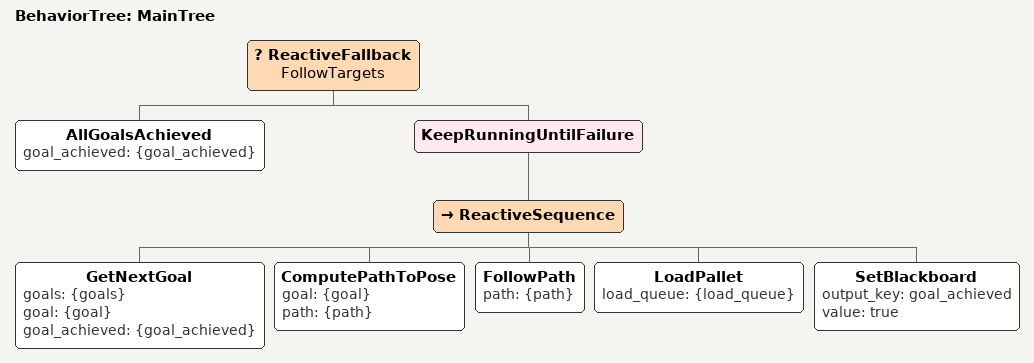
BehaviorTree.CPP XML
<!--
  This Behavior Tree processes each of the given waypoints with NavigateToPose.
-->
<root main_tree_to_execute="MainTree">
  <BehaviorTree ID="MainTree">
    <ReactiveFallback name="FollowTargets">
      <AllGoalsAchieved goal_achieved="{goal_achieved}"/>
      <KeepRunningUntilFailure>
        <ReactiveSequence>
          <GetNextGoal goals="{goals}" goal="{goal}" goal_achieved="{goal_achieved}"/>
          <ComputePathToPose goal="{goal}" path="{path}"/>
          <FollowPath path="{path}"/>
          <LoadPallet load_queue="{load_queue}"/>
          <SetBlackboard output_key="goal_achieved" value="true"/>
        </ReactiveSequence>
      </KeepRunningUntilFailure>
    </ReactiveFallback>
  </BehaviorTree>
</root>
